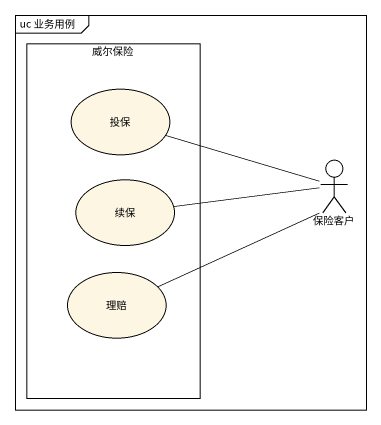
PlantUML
@startuml
mainframe uc 业务用例
rectangle 威尔保险 {
  usecase 投保
  usecase 续保
  usecase 理赔
}
actor 保险客户
保险客户 -left- 投保
保险客户 -left- 续保
保险客户 -left- 理赔
@enduml
